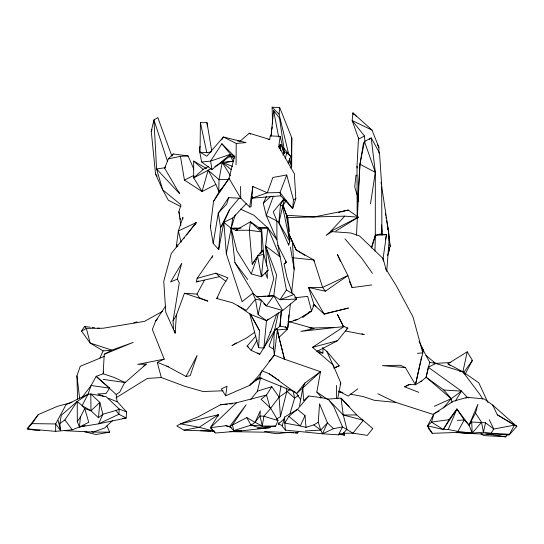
<?xml version="1.0" encoding="UTF-8"?>
<svg xmlns="http://www.w3.org/2000/svg" width="544" height="544" viewBox="0 0 544 544"><rect width="100%" height="100%" fill="white"/><g stroke="black" fill="none" stroke-linecap="round" stroke-linejoin="round"><path stroke-width="0.82" d="M272.544 124.08L272.136 107.209L279.711 107.576L291.795 137.897L291.679 166.675L290.666 168.035M375.306 236.314L375.326 172.305L371.226 137.924L364.466 141.494L363.372 143.67L359.944 164.281L357.598 202.545L358.231 194.568M236.048 164.75L236.225 143.453L223.421 136.986L206.795 156.216L200.036 152.204L200.41 122.679L206.985 122.631L211.718 150.885M336.43 398.67L336.552 385.424M291.394 162.173L291.795 137.897M220.238 190.461L218.77 191.257L219.008 179.622L222.244 162.425L233.186 161.248L230.18 155.876L221.326 162.697L224.726 160.5M374.952 251.036L375.374 235.273L379.902 234.076L386.485 234.668L382.962 259.427M274.217 330.902L273.659 349.316L274.353 355.082L257.57 377.053L249.601 385.438L225.624 395.801L221.367 388.885L227.025 386.24L225.624 395.801M318.063 352.662L322.891 353.015L323.041 348.072M276.733 313.956L270.932 331.214L263.867 348.072L258.624 347.65L259.468 330.507L250.614 314.432L237.442 305.442M356.504 235.171L359.944 164.281L364.466 141.494L375.326 172.305L370.478 203.939M104.237 354.294L133.103 342.441L111.846 350.112L104.237 354.294L103.176 373.782L96.172 376.332L91.106 385.512L81.892 397.616M234.512 156.339L230.527 154.258L212.017 169.612L210.589 161.126L221.857 143.766L234.512 156.339L229.038 178.425L240.788 198.268L249.662 207.04L251.049 206.917L252.851 186.442L267.301 192.807L279.99 192.576L292.665 208.563L295.814 198.648L294.352 173.733L278.732 146.486L280.221 136.36L270.191 135.891L269.77 139.461L268.11 139.536M357.163 215.499L357.007 166.328L358.523 137.442M108.399 398.242L117.524 401.921L126.555 411.896L126.154 418.037L98.641 423.83L79.424 426.965L72.27 429.808L55.665 431.358L27.2 428.856L38.284 414.576L57.548 406.286L71.883 402.438M338.497 434.84L342.543 426.897L333.832 406.688L328.08 399.112L343.25 415.004L363.399 420.233L352.954 433.187L343.23 433.269L338.497 434.84L322.49 433.792L320.729 430.141L318.288 422.158L319.552 403.764L327.44 422.899L333.472 428.699L342.543 426.897L352.954 433.187L367.336 435.37L372.803 428.529L356.701 414.95L341.02 398.133L328.08 399.112L321.776 397.684L308.822 395.971L303.593 400.697L302.804 387.906L304.926 382.99L320.511 371.708L284.505 359.21L274.353 355.082L269.083 361.549M177.861 246.167L176.317 246.84L178.35 230.982L196.214 222.625L171.265 253.518L163.758 281.323L165.777 312.215L175.114 333.146L176.406 315.092L184.443 293.257L197.003 294.1L199.26 297.718L207.903 301.124L184.443 293.257M386.716 271.436L389.218 239.088L388.362 230.35L381.657 186.327M182.798 219.014L182.927 217.396L178.35 230.982L181.138 242.107M358.353 192.977L358.544 190.584M287.592 220.708L287.79 218.341L282.832 205.068M255.864 336.042L247.058 346.12L251.131 350.329L259.74 354.287L274.496 330.766L279.963 326.148L287.837 327.549L288.463 319.933M288.606 318.24L288.884 314.854M39.93 430.29L35.693 430.392L27.2 428.856L32.103 423.633L55.665 423.946L60.629 430.603L59.826 423.504L61.343 415.222L77.241 401.438L82.144 405.586L90.977 410.774L98.491 417.758L99.817 402.383L90.773 393.972L87.999 394.264L65.967 404.756L55.665 423.946L55.665 431.358M281.255 310.91L279.963 326.148L281.486 311.052M282.955 204.972L286.919 216.145L289.796 241.482L288.694 245.052L278.875 222.741L280.446 204.802L283.948 199.186M286.736 174.984L293.427 199.757L292.665 208.563L280.724 195.84L279.99 192.576L286.736 174.984L272.898 177.446L267.301 192.807L252.13 198.138L252.654 196.717M288.728 154.367L279.079 114.158L279.711 107.576M263.867 348.072L266.478 320.695L268.308 319.008M246.201 203.694L232.757 217.988L231.152 228.317L236.96 251.008L251.233 273.911L261.467 276.726L263.704 254.068L262.63 250.172L257.57 256.068L252.198 264.234L249.295 230.241L250.451 221.775L261.718 229.616L263.697 255.666M419.05 341.312L423.116 349.588L422.776 352.9L415.453 384.737L408.83 384.513L404.627 386.832L418.764 392.333M103.829 396.399L97.743 393.944L105.985 393.543L109.664 388.144L91.106 385.512L87.999 394.264L82.144 405.586L84.728 408.51L80.464 416.962L79.424 426.965L85.116 425.653M287.837 327.549L290.408 303.912M291.686 292.094L294.161 269.3L292.414 241.896L288.714 233.594M262.453 251.77L262.63 250.172L260.148 253.524M274.353 355.082L277.331 329.984L276.563 328.549M240.496 186.483L240.788 198.268L239.081 198.206L229.473 209.814L223.876 222.38L218.668 249.594L213.194 243.386L210.372 227.018L213.527 201.382L218.294 193.093L229.153 178.514M266.757 265.907L265.656 245.963L267.893 227.97L253.749 215.138L240.4 209.073M211.14 168.579L208.175 170.224L215.873 184.457L202.062 191.536L193.698 177.854L193.922 176.202M271.708 131.05L271.028 136.095L273.584 110.527L279.548 118.184L284.662 153.306L282.873 155.02M271.932 129.363L272.279 126.84M249.662 207.04L252.851 186.442M103.571 371.348L103.176 373.782L114.056 377.434L125.14 382.561L146.268 364.106L137.605 364.385L164.206 359.128L152.347 329.467L155.727 320.926L165.498 306.143M173.488 329.324L173.067 320.824L179.296 282.86L177.33 279.106L181.757 263.255L170.612 281.955L177.33 279.106M262.766 428.25L270.341 427.618L241.441 430.841L215.383 433.044L210.44 427.679L225.903 425.728L229.663 426.489L233.723 430.59L251.022 425.122L262.283 426.027L263.901 416.221L270.735 408.34L261.079 399.235L266.526 395.039L271.782 386.675L279.086 397.161L280.432 416.643L276.461 419.166M213.194 243.386L218.26 213.105L228.67 197.628L239.081 198.206M199.94 146.35L199.369 149.688L201.606 161.976L212.017 169.612M270.858 407.939L279.086 397.161L281.064 385.791M299.554 405.851L302.804 387.906L320.511 371.708L316.826 392.102L321.776 397.684L320.124 397.956M283.771 199.056L273.265 211.82L276.869 220.98L276.916 239.748L286.409 290.013L293.944 294.474L296.541 299.078L282.696 310.502L266.451 305.891L261.426 300.281L252.715 293.284L242.114 301.682L226.311 253.79L231.152 228.317L235.26 214.853M337.681 398.684L340.802 382.969L333.125 365.004L312.555 347.344L344.032 326.563L347.861 328.059L337.572 340.653L316.73 351.601M385.458 239.571L386.485 234.668L375.374 235.273L371.219 247.962M462.842 372.048L467.208 351.784L447.902 363.82L450.52 365.758M274.496 330.766L278.399 312.752M421.376 346.698L429.712 362.277L426.115 377.244L421.695 381.045L415.453 384.737L420.444 361.848M420.798 360.216L421.512 356.946M422.402 352.859L423.116 349.588M452.03 402.417L451.228 398.718L426.115 377.244L428.305 367.282L435.717 363.494L462.842 371.77L478.788 382.786L487.914 402.526M280.446 204.802L282.526 206.305L289.796 241.482L278.875 222.741L284.403 199.328M439.09 411.108L433.99 413.732L431.555 422.083L427.604 425.782L443.258 429.549L449.031 419.682L456.892 409.034L464.216 419.988L469.037 425.156L477.89 404.287L475.517 413.025L481.522 422.3L472.199 433.106L469.037 425.156L471.723 422.001L485.534 422.776L483.432 432.208L472.199 433.106L453.866 432.555L432.276 433.323L428.822 429.026L427.604 425.782L433.99 413.732L453.356 401.214L467.282 397.331L484.106 398.908L492.721 405.083L516.8 426.387L509.136 435.003L487.968 433.724L488.294 434.262L505.825 436.791L507.532 434.425M258.59 227.841L267.893 227.97L279.99 256.795L265.656 245.963L276.556 274.958L273.788 295.78L282.696 310.502L266.478 320.695L258.114 314.561L261.426 300.281L255.435 299.275L252.715 293.284L253.586 294.433M180.982 206.7L168.354 200.226L162.649 189.795L155.57 174.121L151.246 131.328L153.945 119.932L157.78 117.572L171.795 155.829M225.95 281.364L219.538 276.631L196.268 281.928L197.146 278.344L212.792 255.768L211.691 258.006M250.553 399.704L257.414 391.156L260.617 377.944M280.432 416.643L286.885 391.306L286.266 388.09M285.246 158.542L286.756 152.912L283.954 151.348M218.083 416.242L218.511 414.657L180.424 423.871L176.854 425.966L184.001 430.154L214.044 431.249L214.934 432.446M176.317 246.84L176.963 244.44M308.822 395.971L297.425 409.38L284.607 417.064L282.132 426.197L285.423 430.154L322.49 433.792L333.472 428.699M267.138 296.215L268.824 296.14L273.761 278.739L265.656 245.963M228.636 179.391L219.008 179.622L208.175 170.224L202.062 191.536L184.423 180.084L180.458 156.339L168.341 158.868L164.628 168.212L179.418 193.494L156.584 168.966L153.945 119.932L167.552 161.507M279.779 148.512L280.935 144.527L279.419 145.16M371.838 247.486L375.374 235.273M289.986 413.658L294.63 398.14L293.209 391.211M387.695 255.415L389.382 249.764L389.252 247.234M357.836 201.736L358.319 200.124M228.67 197.628L226.726 204.048L218.26 213.105L220.578 227.562L218.668 249.594L218.246 247.989M180.853 225.474L178.901 211.65L180.982 204.809L162.649 189.795L156.584 168.966L165.383 167.681M251.178 383.506L249.601 385.438L259.542 377.604L261.222 372.164M210.372 227.018L210.895 225.454M77.561 399.405L76.949 375.829L80.254 366.268L104.434 356.334M251.233 273.911L257.57 256.068L263.704 254.068L268.131 270.252L261.467 276.726L257.57 256.068M275.318 329.113L269.028 346.317L273.659 349.316L273.38 346.78M273.455 196.01L266.247 215.465L276.916 239.748L267.893 227.97L258.706 228.058M288.15 163.397L290.754 156.454L283.655 148.002M303.912 316.078L302.784 317.329L311.576 311.052L314.078 304.81L308.618 287.49L322.619 287.422L347.902 275.55L337.396 254.436L340.476 261.372M282.268 425.503L278.392 424.089L278.99 422.634M241.441 430.841L233.723 430.59L232.458 424.864L246.126 404.824L229.663 426.489L246.765 417.595L251.022 425.122L258.318 427.523L275.652 426.108L277.991 420.587L270.735 408.34M449.031 419.682L431.555 422.083L443.258 429.549L448.222 429.502L456.892 409.034L469.037 425.156L475.517 413.025M340.129 384.506L340.802 382.969M99.919 358.02L103.122 350.894L111.846 350.112L90.107 343.026L81.539 331.14L84.497 326.529L90.324 327.216M285.423 430.154L284.784 423.076L288.864 416.35L297.425 409.38L305 415.568L300.322 425.972L284.784 423.076L284.607 417.064M251.022 425.122L255.061 422.348L260.324 410.761L259.957 415.997L262.283 426.027L275.652 426.108M322.49 433.792L327.44 422.899L320.729 430.141L305.34 430.943M258.114 314.561L255.435 299.275L246.282 310.379L232.424 302.743L216.784 298.513L221.809 287.552L227.943 277.848L215.907 273.183L197.146 278.344M278.875 222.741L276.869 220.98L266.247 215.465L263.282 203.232L266.431 196.581M389.171 248.574L390.245 246.316L388.362 230.35L386.566 220.374M151.246 131.328L151.973 129.805M229.473 209.814L220.578 227.562L223.876 222.38L232.757 217.988M388.253 251.981L389.382 249.764M124.977 381.997L119.734 392.149L116.185 394.475L117.096 401.744M465.093 374.313L472.403 360.352L467.208 351.784M186.048 376.475L197.064 355.518L190.128 375.734L186.048 376.475L166.811 366.105L157.264 362.372L161.31 377.536L185.076 386.403L203.075 391.524L223.122 390.782M264.52 431.521L297.752 432.976L298.554 431.446M197.003 294.1L204.449 280.18M448.222 429.502L457.871 431.419L464.216 419.988L457.293 420.349M251.131 350.329L257.033 340.122M173.067 320.824L176.406 315.092M164.628 168.212L165.485 166.784M171.89 156.074L173.169 153.932L188.115 155.965L193.773 169.034M455.321 401.105L461.482 391.122L428.305 367.282M221.646 139.842L223.421 136.986L246.065 142.589L236.225 143.453M270.341 408.612L266.526 395.039L236.538 402.75L220.551 404.75L198.179 416.86L180.424 423.871L199.131 427.312L214.044 431.249L210.44 427.679L218.511 414.657L199.131 427.312L184.001 430.154M282.526 206.305L286.151 200.688M286.409 290.013L280.004 299.703L273.788 295.78L256.163 296.684L265.452 296.29M481.522 422.3L483.432 432.208L491.021 433.208L493.775 429.039L514.4 425.15L516.8 426.387L497.332 414.814L492.721 405.083M194.813 224.74L196.214 222.625L186.619 234.96M443.258 429.549L456.892 409.034M59.826 423.504L64.899 419.92L77.241 401.438L87.999 394.264M213.527 201.382L229.038 178.425M261.467 276.726L262.759 274.815M32.103 423.633L38.284 414.576M122.862 418.411L126.154 418.037L118.898 414.263L98.641 423.83L102.884 414.222L99.817 402.383L90.977 410.774L84.728 408.51L88.767 422.321L79.424 426.965L77.296 421.573L80.464 416.962M229.262 157.202L230.18 155.876L235.022 156.971M463.277 373.13L472.403 360.352L471.322 361.638M269.974 332.54L270.932 331.214M252.198 264.234L254.68 260.889M255.673 259.549L257.162 257.536M246.765 417.595L255.061 422.348L259.957 415.997L263.901 416.221L277.991 420.587M183.586 238.85L184.593 237.558M304.926 382.99L296.562 393.53L300.628 399.663M155.727 320.926L157.311 319.015M216.784 298.513L217.872 297.221M443.156 408.082L451.228 398.718L461.482 391.122L467.282 397.331L468.84 397.97M312.95 306.061L314.078 304.81L316.057 306.252M335.764 231.064L358.38 217.192L344.719 216.145L330.664 231.37L326.094 235.389L332.166 231.649L350.73 232.995L359.496 235.892L383.119 258.57L386.308 270.49M343.23 433.269L346.99 429.372L343.25 415.004L341.02 398.133L349.105 406.769M168.341 158.868L173.169 153.932M286.198 328.209L287.667 329.059L277.331 329.984L284.505 359.21L278.888 337.47L287.667 329.059L285.28 326.754M210.44 427.679L236.538 402.75M112.54 420.566L104.666 427.992L93.221 432.079L64.94 430.712M263.282 203.232L271.034 196.16M302.804 387.906L296.562 393.53L269.314 373.857L261.705 370.607M278.392 424.089L284.492 418.601M206.598 168.565L193.657 161.072L193.698 177.854L203.157 169.436L208.332 166.546M269.77 139.461L249.261 133.239L240.135 141.148L237.748 141.141M215.873 184.457L218.77 191.257L221.925 188.537M284.464 263.847L286.396 262.249L277.828 245.167M98.491 417.758L102.884 414.222L116.022 410.482L119.211 409.04L126.555 411.896M357.836 388.81L348.201 396.086L338.586 391.034M279.086 397.161L289.734 389.715M143.589 366.078L146.268 364.106M369.26 139.366L371.226 137.924L379.515 152.952L381.65 184.885L381.942 235.083M298.608 395.325L294.63 398.14L286.885 391.306M254.769 332.207L246.622 337.946L231.921 345.61L236.218 342.917M325.924 313.432L348.493 308.04L324.224 314.14L308.618 287.49L325.394 291.196L347.902 275.55L352.104 287.579L371.749 284.968M346.474 329.011L347.861 328.059M115.92 397.882L147.349 378.434L161.31 377.536M288.864 416.35L300.322 425.972L306.014 427.353L313.854 424.898L318.288 422.158M288.796 322.374L297.643 319.478L311.576 311.052L307.68 296.385L294.732 297.765M218.77 191.257L220.925 190.012M261.372 252.926L261.365 231.894L250.451 221.775L235.661 230.282L231.152 228.317L223.876 222.38L226.311 253.79M81.539 331.14L86.38 328.372L103.074 328.243L144.541 321.361L162.527 311.311M214.839 166.532L222.244 162.425L232.546 166.423M465.82 398.133L467.282 397.331M371.974 130.05L352.152 120.571L364.48 135.966L358.768 139.046L352.152 120.571L352.913 112.88L371.974 130.05L378.896 147.329L378.903 153.129M193.698 177.854L208.175 170.224M184.423 180.084L193.739 175.474M157.264 362.372L164.206 359.128M293.427 199.757L295.814 198.648M333.928 368.254L339.198 365.82L326.835 351.417L322.327 347.684M434.391 406.266L451.228 398.718L443.85 390.041L426.115 377.244M404.627 386.832L409.999 384.431M257.285 378.59L258.794 377.937M266.846 270.81L268.131 270.252M196.268 281.928L198.574 280.942M325.36 313.67L324.224 314.14L314.078 304.81M339.198 365.82L334.254 367.819L326.835 351.417M308.455 312.304L311.576 311.052M293.944 294.474L280.004 299.703L296.541 299.078M280.86 150.579L279.555 145.819L280.935 144.527L284.124 153.51L284.662 153.306M255.51 380.249L261.773 377.944M133.79 322.857L137.027 321.83M257.414 391.156L271.782 386.675M420.084 381.48L421.695 381.045M312.555 347.344L337.572 340.653M338.429 212.507L348.282 210.079L358.38 217.192L330.664 231.37L332.166 231.649M293.699 320.314L297.643 319.478M288 321.307L313.949 328.617L300.812 331.378L344.032 326.563M348.282 210.079L314.085 216.947L287.116 217.559M200.036 152.204L206.815 152.667L211.453 151.83M106.896 425.993L109.698 432.133L95.934 434.52L84.905 431.807L86.523 431.684M225.862 162.37L233.186 161.248M237.293 230.085L235.661 230.282L249.295 230.241L261.365 231.894L261.718 229.616L260.1 229.092M201.606 161.976L210.589 161.126L230.527 154.258L221.857 143.766M220.551 404.75L227.31 404.165M229.847 403.94L232.383 403.723M257.706 428.672L261.079 428.393M252.13 198.138L280.724 195.84M417.425 353.308L422.776 352.9L413.039 316.989L396.556 286.232L385.859 268.872M268.824 296.14L273.788 295.78L266.451 305.891L263.833 303.736M434.867 363.412L450.854 362.535M180.458 156.339L188.115 155.965M344.719 216.145L314.085 216.947L286.47 215.274M333.778 327.481L311.556 328.025L309.06 327.672M254.021 294.549L234.933 262.63L231.152 228.317L241.114 228.113M231.152 228.317L237 228.262M343.25 415.004L356.701 414.95M109.698 432.133L93.221 432.079L91.678 431.542M229.942 431.657L266.281 432.201L276.631 433.711L289.524 432.256L293.638 432.616M200.491 430.671L210.576 431.066M212.255 431.127L214.778 431.229M491.021 433.208L509.524 434.282L514.4 425.15L497.332 414.814M443.85 390.041L461.482 391.122M405.396 367.588L382.418 365.636L400.438 365.248L405.396 367.588L415.453 384.737M295.283 432.759L297.752 432.976M503.622 436.58L505.825 436.791L483.766 435.554L480.869 433.826L482.501 434.024M433.5 414.542L395.855 402.41L374.449 400.33L363.215 396.583L350.146 394.08M292.76 257.74L313.793 259.971L322.619 287.422L325.394 291.196M91.984 327.42L94.479 327.712M97.811 328.107L99.47 328.311M457.871 431.419L472.199 433.106L471.723 422.001M498.814 436.016L502.078 436.417M339.007 434.37L344.617 435.105L343.917 432.772M456.43 432.154L464.528 433.262L488.294 434.262L485.84 433.765M103.142 379.365L125.14 382.561M310.631 328.12L313.949 328.617M340.354 391.945L341.992 392.224M459.53 371.144L462.842 371.77L479.774 394.318L482.807 399.146M338.715 391.898L342.795 392.68M345.528 331.017L364.201 334.628L361.855 333.764M429.712 362.277L435.717 363.494L425.898 355.375M339.762 433.786L344.617 435.105M225.903 425.728L231.343 427.516M434.16 362.943L435.717 363.494L433.568 362.297M250.614 314.432L266.478 320.695M259.542 377.604L295.535 392.238M166.811 366.105L168.361 366.751M317.778 350.581L322.891 353.015M377.849 393.774L395.855 402.41M255.061 422.348L262.283 426.027M359.944 164.281L375.326 172.305M447.902 363.82L462.842 371.77M103.122 350.894L90.107 343.026L86.38 328.372L84.497 326.529M301.24 253.11L296.215 249.975L288.483 233.614M302.675 254.007L304.83 255.347M247.058 346.12L248.465 347.031M257.625 352.927L259.74 354.287M269.314 373.857L276.338 378.468M277.746 379.392L279.154 380.31M316.826 392.102L327.991 399.643M230.18 155.876L234.063 158.59M249.261 133.239L250.532 134.198M485.534 422.776L493.775 429.039L489.28 419.75M313.854 424.898L320.729 430.141M231.282 169.687L222.244 162.425L230.479 175.78M357.061 175.889L356 175.012L354.715 186.83L357.102 194.847M109.664 388.144L96.172 376.332L116.185 394.475M193.657 161.072L203.157 169.436M286.756 152.912L290.754 156.454M215.907 273.183L219.538 276.631M272.136 107.209L279.079 114.158M356.429 116.484L352.913 112.88L353.376 114.444M250.451 221.775L252.13 223.584M344.964 238.898L361.76 258.25L372.429 273.319M285.314 260.991L286.396 262.249L284.009 263.922L287.021 277.766L292.509 293.835M155.57 174.121L157.182 176.066M286.239 216.43L287.79 218.341L289.524 231.533M116.022 410.482L118.898 414.263L119.211 409.04L106.039 396.664L90.773 393.972L90.977 410.774M234.933 262.63L247.697 279.46M64.899 419.92L72.27 429.808M427.604 425.782L432.276 433.323M250.213 313.868L259.468 330.507M377.298 144.391L378.896 147.329M343.488 326.373L337.409 314.384L343.318 326.482M288.544 233.369L296.215 249.975L313.793 259.971L314.167 261.174M349.364 281.411L352.104 287.579M288.952 160.473L291.679 166.675L289.707 158.467M178.527 191.162L179.418 193.494M265.193 272.388L267.444 278.378L267.029 270.898M387.566 227.943L388.362 230.35L388.579 234.573M278.732 146.486L279.5 148.872M249.621 313.242L258.624 347.65M58.086 420.451L60.629 430.603M387.58 227.113L388.362 230.35M389.858 244.678L390.245 246.316M280.221 136.36L284.124 153.51M288.34 243.42L288.694 245.052L288.592 243.406M200.41 122.679L206.815 152.667M277.331 329.984L278.888 337.47M278.684 137.04L273.584 110.527L273.822 112.751M178.901 211.65L179.792 216.437M180.091 218.035L180.384 219.633M385.37 213.731L385.669 215.39M385.968 217.056L386.267 218.715M290.38 247.071L294.161 269.3M174.706 330.65L175.114 333.146M381.024 182.172L381.398 184.668M363.372 143.67L363.61 145.336M76.949 375.829L79.648 398.616M383.119 258.57L383.391 261.079M206.985 122.631L207.312 125.963M357.007 166.328L357.163 168.014M305 415.568L306.014 427.353M364.48 135.966L364.929 141.868M286.919 216.145L287.273 221.925M388.668 236.259L388.892 240.482M381.616 224.917L382.099 234.926M381.602 227.555L381.759 231.778M77.241 401.438L77.296 421.573"/></g></svg>
